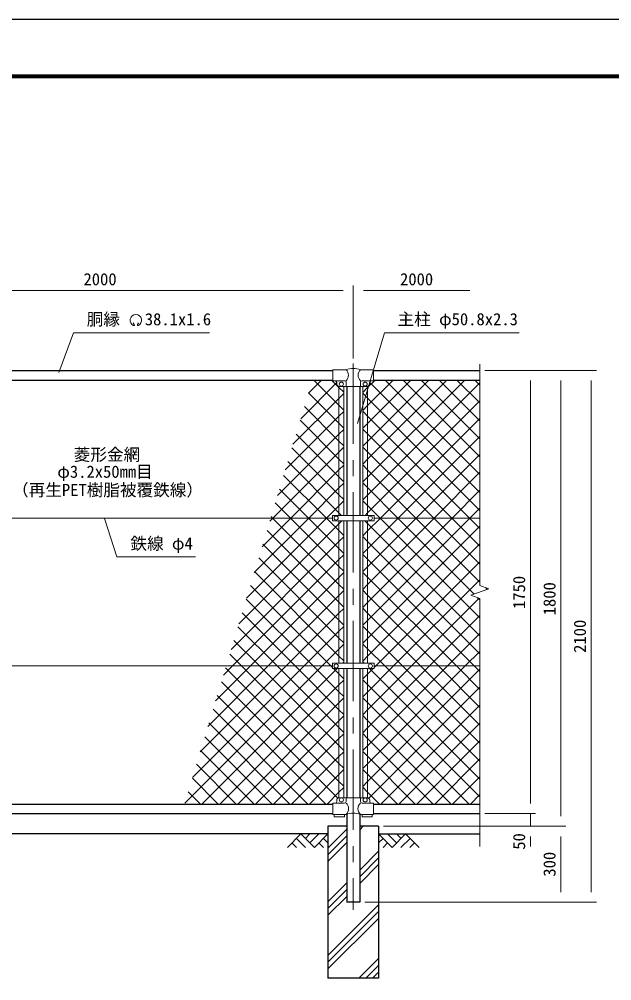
# Model space of a CAD drawing. Units: millimetres, scale not verified. Extents: x -4200 to 4200, y -2970 to 2970.
# Drawn here: x -2704 to -364, y -827 to 2970 of the extents above; entities that cross this region are included whole.
import ezdxf
from ezdxf.enums import TextEntityAlignment as Align

# ---------------------------------------------------------------- set-up
doc = ezdxf.new("R2010")
doc.units = ezdxf.units.MM
doc.header["$LTSCALE"] = 10
doc.linetypes.add('USER1', pattern=[50.8, 31.75, -6.35, 6.35, -6.35])
for name, color, linetype, lineweight in [('0-1_D-BMK', 2, 'USER1', 13), ('0-2_D-STR1', 1, 'Continuous', 25), ('0-3_D-STR-DIM', 7, 'Continuous', 13), ('0-6_D-BGD', 7, 'Continuous', 25), ('0-7_D-STR4', 7, 'Continuous', 25), ('0-8_D-DCR-HCH', 7, 'Continuous', 13), ('0-9_D-STR3', 3, 'Continuous', 13), ('0-A_D-STR2', 7, 'Continuous', 13), ('0-B_D-STR-TXT', 7, 'Continuous', 13), ('0-C_D-TTL', 7, 'Continuous', 25)]:
    doc.layers.add(name, color=color, linetype=linetype, lineweight=lineweight)
doc.styles.add('ＭＳ ゴシック', font='')
doc.styles.get('ＭＳ ゴシック').set_extended_font_data('MS Gothic')

msp = doc.modelspace()

# ---------------------------------------------------------------- linework, layer by layer
at = {"layer": '0-1_D-BMK'}
msp.add_line((-1384.97, 1610.27), (-1384.97, -546.79), dxfattribs=at)
at = {"layer": '0-2_D-STR1'}
for p, q in [((-3304.97, 1583.21), (-1464.97, 1583.21)), ((-1304.97, 1583.21), (-884.97, 1583.21)), ((-3304.97, 1545.21), (-1464.97, 1545.21)), ((-1410.37, 1520.21), (-1410.37, 1010.71)), ((-1359.57, 1520.21), (-1359.57, 1010.71)), ((-1304.97, 1545.21), (-884.97, 1545.21)), ((-1410.37, 989.71), (-1410.37, 426.71)), ((-1359.57, 989.71), (-1359.57, 426.71)), ((-1410.37, 405.71), (-1410.37, -103.79)), ((-1359.57, 405.71), (-1359.57, -103.79)), ((-3304.97, -128.79), (-1464.97, -128.79)), ((-1304.97, -128.79), (-884.97, -128.79)), ((-3304.97, -166.79), (-1464.97, -166.79)), ((-1410.37, -169.79), (-1410.37, -516.79)), ((-1359.57, -169.79), (-1359.57, -516.79)), ((-1304.97, -166.79), (-884.97, -166.79)), ((-1359.57, -516.79), (-1410.37, -516.79))]:
    msp.add_line(p, q, dxfattribs=at)
at = {"layer": '0-3_D-STR-DIM'}
for p, q in [((-1384.97, 1630.27), (-1384.97, 1918.21)), ((-1384.97, 1630.27), (-1384.97, 1918.21)), ((-3344.97, 1898.21), (-1424.97, 1898.21)), ((-1344.97, 1898.21), (-924.97, 1898.21)), ((-884.97, 1608.21), (-884.97, 733.86)), ((-864.97, 1583.21), (-664.97, 1583.21)), ((-864.97, 1583.21), (-544.97, 1583.21)), ((-864.97, 1583.21), (-424.97, 1583.21)), ((-684.97, 1543.21), (-684.97, -126.79)), ((-564.97, 1543.21), (-564.97, -176.79)), ((-444.97, 1543.21), (-444.97, -476.79)), ((-849.74, 721.04), (-884.97, 733.86)), ((-920.21, 695.39), (-849.74, 721.04)), ((-884.97, 682.56), (-920.21, 695.39)), ((-884.97, 682.56), (-884.97, -296.79)), ((-684.97, -126.79), (-684.97, -86.79)), ((-864.97, -166.79), (-664.97, -166.79)), ((-864.97, -166.79), (-664.97, -166.79)), ((-684.97, -166.79), (-684.97, -216.79)), ((-1264.97, -216.79), (-664.97, -216.79)), ((-1264.97, -216.79), (-544.97, -216.79)), ((-1264.97, -216.79), (-544.97, -216.79)), ((-684.97, -256.79), (-684.97, -296.79)), ((-564.97, -256.79), (-564.97, -476.79)), ((-1339.57, -516.79), (-424.97, -516.79)), ((-1339.57, -516.79), (-544.97, -516.79))]:
    msp.add_line(p, q, dxfattribs=at)
at = {"layer": '0-6_D-BGD'}
for p, q in [((-1484.97, -246.79), (-3284.97, -246.79)), ((-1284.97, -246.79), (-884.97, -246.79))]:
    msp.add_line(p, q, dxfattribs=at)
at = {"layer": '0-7_D-STR4'}
for p, q in [((-1484.97, -216.79), (-1484.97, -816.79)), ((-1410.37, -216.79), (-1484.97, -216.79)), ((-1284.97, -216.79), (-1359.57, -216.79)), ((-1284.97, -216.79), (-1284.97, -816.79)), ((-1284.97, -816.79), (-1484.97, -816.79))]:
    msp.add_line(p, q, dxfattribs=at)
at = {"layer": '0-8_D-DCR-HCH'}
for p, q in [((-1359.57, -230.63), (-1345.74, -216.79)), ((-1591.4, -246.79), (-1644.61, -300)), ((-1609.14, -264.53), (-1573.5, -300)), ((-1591.4, -246.79), (-1538.19, -300)), ((-1573.66, -264.53), (-1555.92, -246.79)), ((-1555.92, -282.26), (-1520.45, -246.79)), ((-1538.19, -300), (-1484.97, -246.79)), ((-1502.71, -264.53), (-1484.97, -282.18)), ((-1484.97, -302.99), (-1410.37, -228.39)), ((-1484.97, -329.51), (-1410.37, -254.91)), ((-1231.76, -300), (-1284.97, -246.79)), ((-1267.24, -264.53), (-1284.97, -282.18)), ((-1214.03, -282.26), (-1249.5, -246.79)), ((-1178.55, -246.79), (-1231.76, -300)), ((-1196.2, -264.62), (-1214.03, -246.79)), ((-1160.81, -264.53), (-1196.45, -300)), ((-1178.55, -246.79), (-1125.34, -300)), ((-1626.87, -282.26), (-1609.05, -300)), ((-1520.45, -282.26), (-1502.63, -300)), ((-1484.97, -356.03), (-1410.37, -281.43)), ((-1249.5, -282.26), (-1267.32, -300)), ((-1143.08, -282.26), (-1160.89, -300)), ((-1359.57, -389.73), (-1284.97, -315.13)), ((-1359.57, -416.24), (-1284.97, -341.64)), ((-1359.57, -442.76), (-1284.97, -368.16)), ((-1484.97, -515.13), (-1410.37, -440.53)), ((-1484.97, -541.64), (-1410.37, -467.04)), ((-1484.97, -568.16), (-1410.37, -493.56)), ((-1484.97, -727.26), (-1284.97, -527.26)), ((-1484.97, -753.77), (-1284.97, -553.77)), ((-1484.97, -780.29), (-1284.97, -580.29)), ((-1362.37, -816.79), (-1284.97, -739.39)), ((-1335.86, -816.79), (-1284.97, -765.91)), ((-1309.34, -816.79), (-1284.97, -792.42))]:
    msp.add_line(p, q, dxfattribs=at)
at = {"layer": '0-9_D-STR3'}
for p, q in [((-1464.97, 1586.21), (-1464.97, 1542.21)), ((-1464.97, 1586.21), (-1413.52, 1586.21)), ((-1356.42, 1586.21), (-1304.97, 1586.21)), ((-1304.97, 1586.21), (-1304.97, 1542.21)), ((-1464.97, 1542.21), (-1418.22, 1542.21)), ((-1449.97, 1535.21), (-1449.97, 1530.21)), ((-1441.47, 1520.32), (-1441.47, 1010.71)), ((-1439.97, 1520.21), (-1329.97, 1520.21)), ((-1422.47, 1520.21), (-1422.47, 1010.71)), ((-1413.52, 1537.51), (-1413.52, 1520.21)), ((-1356.42, 1537.51), (-1356.42, 1520.21)), ((-1351.72, 1542.21), (-1304.97, 1542.21)), ((-1347.47, 1520.21), (-1347.47, 1010.71)), ((-1328.47, 1520.32), (-1328.47, 1010.71)), ((-1319.97, 1535.21), (-1319.97, 1530.21)), ((-3307.98, 1000.21), (-1467.47, 1000.21)), ((-1467.47, 1010.71), (-1467.47, 989.71)), ((-1302.47, 1010.71), (-1467.47, 1010.71)), ((-1302.47, 989.71), (-1467.47, 989.71)), ((-1441.47, 989.71), (-1441.47, 426.71)), ((-1422.47, 989.71), (-1422.47, 426.71)), ((-1347.47, 989.71), (-1347.47, 426.71)), ((-1328.47, 989.71), (-1328.47, 426.71)), ((-1302.47, 1010.71), (-1302.47, 989.71)), ((-1302.47, 1000.21), (-884.97, 1000.21)), ((-1302.47, 426.71), (-1467.47, 426.71)), ((-1467.47, 426.71), (-1467.47, 405.71)), ((-1302.47, 426.71), (-1302.47, 405.71)), ((-3307.98, 416.21), (-1467.47, 416.21)), ((-1302.47, 405.71), (-1467.47, 405.71)), ((-1441.47, 405.71), (-1441.47, -103.9)), ((-1422.47, 405.71), (-1422.47, -103.79)), ((-1347.47, 405.71), (-1347.47, -103.79)), ((-1328.47, 405.71), (-1328.47, -103.9)), ((-1302.47, 416.21), (-884.97, 416.21)), ((-1449.97, -113.79), (-1449.97, -118.79)), ((-1439.97, -103.79), (-1329.97, -103.79)), ((-1413.52, -103.79), (-1413.52, -118.79)), ((-1356.42, -103.79), (-1356.42, -118.79)), ((-1319.97, -113.79), (-1319.97, -118.79)), ((-1464.97, -125.79), (-1464.97, -169.79)), ((-1420.52, -125.79), (-1464.97, -125.79)), ((-1304.97, -125.79), (-1349.42, -125.79)), ((-1304.97, -125.79), (-1304.97, -169.79)), ((-1413.52, -169.79), (-1464.97, -169.79)), ((-1459.97, -169.79), (-1459.97, -179.09)), ((-1419.97, -179.09), (-1459.97, -179.09)), ((-1419.97, -169.79), (-1419.97, -179.09)), ((-1304.97, -169.79), (-1356.42, -169.79)), ((-1349.97, -169.79), (-1349.97, -179.09)), ((-1309.97, -179.09), (-1349.97, -179.09)), ((-1309.97, -169.79), (-1309.97, -179.09))]:
    msp.add_line(p, q, dxfattribs=at)
for centre in [(-1431.97, 1529.21), (-1337.97, 1529.21), (-1452.47, 1000.21), (-1317.47, 1000.21), (-1452.47, 416.21), (-1317.47, 416.21), (-1431.97, -112.79), (-1337.97, -112.79)]:
    msp.add_circle(centre, 8, dxfattribs=at)
for centre, radius, start, end in [((-1384.97, 1511.48), 80, 69.0916, 110.9084), ((-1434.78, 1564.21), 30.59, 314.01503, 45.98497), ((-1335.17, 1564.21), 30.59, 134.01503, 225.98497), ((-1456.97, 1535.21), 7, 0, 90), ((-1439.97, 1530.21), 10, 180, 270), ((-1418.22, 1537.51), 4.7, 0, 90), ((-1351.72, 1537.51), 4.7, 90, 180), ((-1329.97, 1530.21), 10, 270, 0), ((-1312.97, 1535.21), 7, 90, 180), ((-1439.97, -113.79), 10, 90, 180), ((-1329.97, -113.79), 10, 0, 90), ((-1456.97, -118.79), 7, 270, 0), ((-1420.52, -118.79), 7, 270, 0), ((-1432.65, -147.35), 29.48, 310.4464, 49.5536), ((-1337.3, -147.35), 29.48, 130.4464, 229.5536), ((-1349.42, -118.79), 7, 180, 270), ((-1312.97, -118.79), 7, 180, 270), ((-1384.97, -250.27), 85.4, 70.46947, 109.53053)]:
    msp.add_arc(centre, radius, start, end, dxfattribs=at)
at = {"layer": '0-A_D-STR2'}
for p, q in [((-1592.41, 1392.75), (-1449.97, 1535.19)), ((-1561.88, 1494), (-1510.67, 1545.21)), ((-1441.47, 1445.51), (-1541.18, 1545.21)), ((-1441.47, 1516.22), (-1470.46, 1545.21)), ((-1328.47, 1515.27), (-1298.53, 1545.21)), ((-1328.47, 1444.56), (-1227.82, 1545.21)), ((-1328.47, 1373.85), (-1157.11, 1545.21)), ((-1328.47, 1303.14), (-1086.4, 1545.21)), ((-1328.47, 1232.43), (-1015.69, 1545.21)), ((-1328.47, 1161.72), (-944.98, 1545.21)), ((-884.97, 1101.14), (-1320.58, 1536.74)), ((-884.97, 1171.85), (-1258.33, 1545.21)), ((-884.97, 1242.56), (-1187.62, 1545.21)), ((-884.97, 1313.27), (-1116.91, 1545.21)), ((-884.97, 1383.99), (-1046.2, 1545.21)), ((-884.97, 1454.7), (-975.49, 1545.21)), ((-884.97, 1525.41), (-904.78, 1545.21)), ((-1441.47, 1374.8), (-1561.6, 1494.93)), ((-1422.47, 1497.22), (-1441.47, 1516.22)), ((-1441.47, 1472.98), (-1422.47, 1491.98)), ((-1347.47, 1496.27), (-1328.47, 1515.27)), ((-1622.94, 1291.51), (-1441.47, 1472.98)), ((-1422.47, 1426.51), (-1441.47, 1445.51)), ((-1347.47, 1425.56), (-1328.47, 1444.56)), ((-1441.47, 1304.09), (-1577.98, 1440.6)), ((-1441.47, 1402.27), (-1422.47, 1421.27)), ((-1328.47, 1403.22), (-1347.47, 1422.22)), ((-1653.48, 1190.27), (-1441.47, 1402.27)), ((-1441.47, 1233.38), (-1594.37, 1386.27)), ((-1422.47, 1355.8), (-1441.47, 1374.8)), ((-1347.47, 1354.85), (-1328.47, 1373.85)), ((-925.46, 1000.21), (-1328.47, 1403.22)), ((-1277.85, 1000.21), (-884.97, 1393.08)), ((-1684.01, 1089.03), (-1441.47, 1331.56)), ((-1441.47, 1162.67), (-1610.75, 1331.94)), ((-1441.47, 1331.56), (-1422.47, 1350.56)), ((-1328.47, 1332.51), (-1347.47, 1351.51)), ((-996.18, 1000.21), (-1328.47, 1332.51)), ((-1422.47, 1285.09), (-1441.47, 1304.09)), ((-1347.47, 1284.14), (-1328.47, 1303.14)), ((-1207.14, 1000.21), (-884.97, 1322.37)), ((-1702.11, 1000.21), (-1441.47, 1260.85)), ((-1441.47, 1091.96), (-1627.13, 1277.62)), ((-1441.47, 1260.85), (-1422.47, 1279.85)), ((-1328.47, 1261.8), (-1347.47, 1280.8)), ((-1066.89, 1000.21), (-1328.47, 1261.8)), ((-1422.47, 1214.38), (-1441.47, 1233.38)), ((-1347.47, 1213.43), (-1328.47, 1232.43)), ((-1136.43, 1000.21), (-884.97, 1251.66)), ((-1631.4, 1000.21), (-1441.47, 1190.14)), ((-1441.47, 1190.14), (-1422.47, 1209.14)), ((-1065.72, 1000.21), (-884.97, 1180.95)), ((-1491.15, 1000.21), (-1659.9, 1168.96)), ((-1422.47, 1143.67), (-1441.47, 1162.67)), ((-1347.47, 1142.72), (-1328.47, 1161.72)), ((-1561.86, 1000.21), (-1676.29, 1114.64)), ((-1560.69, 1000.21), (-1441.47, 1119.43)), ((-1441.47, 1119.43), (-1422.47, 1138.43)), ((-995.01, 1000.21), (-884.97, 1110.24)), ((-1422.47, 1072.96), (-1441.47, 1091.96)), ((-1441.47, 1048.72), (-1422.47, 1067.72)), ((-1632.57, 1000.21), (-1692.67, 1060.31)), ((-1489.98, 1000.21), (-1441.47, 1048.72)), ((-924.29, 1000.21), (-884.97, 1039.53)), ((-1806.14, 684.05), (-1489.98, 1000.21)), ((-1775.61, 785.3), (-1560.69, 1000.21)), ((-1745.07, 886.54), (-1631.4, 1000.21)), ((-1714.54, 987.78), (-1702.11, 1000.21)), ((-1703.28, 1000.21), (-1709.05, 1005.98)), ((-1441.47, 738.4), (-1703.28, 1000.21)), ((-1441.47, 809.11), (-1632.57, 1000.21)), ((-1441.47, 879.83), (-1561.86, 1000.21)), ((-1441.47, 950.54), (-1491.15, 1000.21)), ((-1328.47, 949.58), (-1277.85, 1000.21)), ((-1328.47, 878.87), (-1207.14, 1000.21)), ((-1328.47, 808.16), (-1136.43, 1000.21)), ((-1328.47, 737.45), (-1065.72, 1000.21)), ((-1328.47, 666.74), (-995.01, 1000.21)), ((-1328.47, 596.03), (-924.29, 1000.21)), ((-884.97, 818.3), (-1066.89, 1000.21)), ((-884.97, 889.01), (-996.18, 1000.21)), ((-884.97, 959.72), (-925.46, 1000.21)), ((-1441.47, 667.69), (-1725.44, 951.66)), ((-1422.47, 931.54), (-1441.47, 950.54)), ((-1347.47, 930.58), (-1328.47, 949.58)), ((-1328.47, 525.32), (-884.97, 968.82)), ((-1441.47, 596.98), (-1741.82, 897.33)), ((-1422.47, 860.83), (-1441.47, 879.83)), ((-1347.47, 859.87), (-1328.47, 878.87)), ((-1328.47, 454.61), (-884.97, 898.11)), ((-1861.85, 416.21), (-1441.47, 836.58)), ((-1441.47, 526.27), (-1758.2, 843)), ((-1441.47, 836.58), (-1422.47, 855.58)), ((-1328.47, 837.54), (-1347.47, 856.54)), ((-907.15, 416.21), (-1328.47, 837.54)), ((-1422.47, 790.11), (-1441.47, 809.11)), ((-1347.47, 789.16), (-1328.47, 808.16)), ((-1791.14, 416.21), (-1441.47, 765.87)), ((-1441.47, 455.56), (-1774.59, 788.67)), ((-1441.47, 765.87), (-1422.47, 784.87)), ((-1328.47, 766.83), (-1347.47, 785.83)), ((-977.86, 416.21), (-1328.47, 766.83)), ((-1422.47, 719.4), (-1441.47, 738.4)), ((-1347.47, 718.45), (-1328.47, 737.45)), ((-856.1, 718.72), (-863.39, 726.01)), ((-1720.43, 416.21), (-1441.47, 695.16)), ((-1441.47, 695.16), (-1422.47, 714.16)), ((-1328.47, 696.11), (-1347.47, 715.11)), ((-1048.57, 416.21), (-1328.47, 696.11)), ((-884.97, 676.88), (-893.91, 685.81)), ((-850.02, 720.93), (-849.87, 721.09)), ((-1543.55, 416.21), (-1807.35, 680.02)), ((-1422.47, 648.69), (-1441.47, 667.69)), ((-1347.47, 647.74), (-1328.47, 666.74)), ((-1614.26, 416.21), (-1823.74, 625.69)), ((-1649.72, 416.21), (-1441.47, 624.45)), ((-1441.47, 624.45), (-1422.47, 643.45)), ((-1328.47, 625.4), (-1347.47, 644.4)), ((-1119.28, 416.21), (-1328.47, 625.4)), ((-1084.03, 416.21), (-884.97, 615.27)), ((-1684.97, 416.21), (-1840.12, 571.37)), ((-1422.47, 577.98), (-1441.47, 596.98)), ((-1441.47, 553.74), (-1422.47, 572.74)), ((-1347.47, 577.03), (-1328.47, 596.03)), ((-1328.47, 554.69), (-1347.47, 573.69)), ((-1579.01, 416.21), (-1441.47, 553.74)), ((-1189.99, 416.21), (-1328.47, 554.69)), ((-1013.32, 416.21), (-884.97, 544.56)), ((-1755.68, 416.21), (-1856.51, 517.04)), ((-1422.47, 507.27), (-1441.47, 526.27)), ((-1441.47, 483.03), (-1422.47, 502.03)), ((-1347.47, 506.32), (-1328.47, 525.32)), ((-1328.47, 483.98), (-1347.47, 502.98)), ((-1826.39, 416.21), (-1872.89, 462.71)), ((-1508.29, 416.21), (-1441.47, 483.03)), ((-1260.7, 416.21), (-1328.47, 483.98)), ((-942.61, 416.21), (-884.97, 473.85)), ((-1422.47, 436.56), (-1441.47, 455.56)), ((-1427.08, 426.71), (-1422.47, 431.32)), ((-1347.47, 435.61), (-1328.47, 454.61)), ((-1341.91, 426.71), (-1347.47, 432.27)), ((-2050.4, -125.89), (-1508.29, 416.21)), ((-2019.87, -24.65), (-1579.01, 416.21)), ((-1989.33, 76.59), (-1649.72, 416.21)), ((-1982.58, -128.79), (-1448.08, 405.71)), ((-1958.8, 177.84), (-1720.43, 416.21)), ((-1928.27, 279.08), (-1791.14, 416.21)), ((-1897.74, 380.32), (-1861.85, 416.21)), ((-1441.47, 31.3), (-1826.39, 416.21)), ((-1441.47, 102.01), (-1755.68, 416.21)), ((-1441.47, 172.72), (-1684.97, 416.21)), ((-1441.47, 243.43), (-1614.26, 416.21)), ((-1441.47, 314.14), (-1543.55, 416.21)), ((-1328.47, 171.77), (-1084.03, 416.21)), ((-1328.47, 101.06), (-1013.32, 416.21)), ((-1328.47, 30.35), (-942.61, 416.21)), ((-884.97, -30.23), (-1320.91, 405.71)), ((-884.97, 40.48), (-1260.7, 416.21)), ((-884.97, 111.19), (-1189.99, 416.21)), ((-884.97, 181.9), (-1119.28, 416.21)), ((-884.97, 252.61), (-1048.57, 416.21)), ((-884.97, 323.33), (-977.86, 416.21)), ((-884.97, 394.04), (-907.15, 416.21)), ((-1445.85, -105.75), (-1905.66, 354.06)), ((-1441.47, 341.61), (-1422.47, 360.61)), ((-1911.87, -128.79), (-1441.47, 341.61)), ((-1422.47, 295.14), (-1441.47, 314.14)), ((-1323.55, -106.15), (-884.97, 332.42)), ((-1493.52, -128.79), (-1922.04, 299.73)), ((-1841.16, -128.79), (-1441.47, 270.9)), ((-1441.47, 270.9), (-1422.47, 289.9)), ((-1328.47, 271.85), (-1347.47, 290.85)), ((-927.84, -128.79), (-1328.47, 271.85)), ((-1564.23, -128.79), (-1938.42, 245.4)), ((-1422.47, 224.43), (-1441.47, 243.43)), ((-1275.48, -128.79), (-884.97, 261.71)), ((-1634.94, -128.79), (-1954.81, 191.08)), ((-1770.45, -128.79), (-1441.47, 200.19)), ((-1441.47, 200.19), (-1422.47, 219.19)), ((-1328.47, 201.14), (-1347.47, 220.14)), ((-998.55, -128.79), (-1328.47, 201.14)), ((-1204.77, -128.79), (-884.97, 191)), ((-1422.47, 153.72), (-1441.47, 172.72)), ((-1347.47, 152.77), (-1328.47, 171.77)), ((-1705.65, -128.79), (-1971.19, 136.75)), ((-1699.74, -128.79), (-1441.47, 129.48)), ((-1441.47, 129.48), (-1422.47, 148.48)), ((-1328.47, 130.43), (-1347.47, 149.43)), ((-1069.26, -128.79), (-1328.47, 130.43)), ((-1134.06, -128.79), (-884.97, 120.29)), ((-1776.36, -128.79), (-1987.58, 82.42)), ((-1422.47, 83.01), (-1441.47, 102.01)), ((-1441.47, 58.77), (-1422.47, 77.77)), ((-1347.47, 82.06), (-1328.47, 101.06)), ((-1328.47, 59.72), (-1347.47, 78.72)), ((-1629.03, -128.79), (-1441.47, 58.77)), ((-1139.97, -128.79), (-1328.47, 59.72)), ((-1063.34, -128.79), (-884.97, 49.58)), ((-1847.07, -128.79), (-2003.96, 28.1)), ((-1422.47, 12.3), (-1441.47, 31.3)), ((-1441.47, -11.94), (-1422.47, 7.06)), ((-1347.47, 11.35), (-1328.47, 30.35)), ((-1328.47, -10.99), (-1347.47, 8.01)), ((-1917.79, -128.79), (-2020.34, -26.23)), ((-1558.32, -128.79), (-1441.47, -11.94)), ((-1210.68, -128.79), (-1328.47, -10.99)), ((-992.63, -128.79), (-884.97, -21.13)), ((-1441.47, -82.65), (-1422.47, -63.65)), ((-1328.47, -81.7), (-1347.47, -62.7)), ((-1988.5, -128.79), (-2036.73, -80.56)), ((-1487.61, -128.79), (-1441.47, -82.65)), ((-1281.39, -128.79), (-1328.47, -81.7)), ((-921.92, -128.79), (-884.97, -91.84))]:
    msp.add_line(p, q, dxfattribs=at)
for points in [[(-1347.47, 1072.01), (-1328.47, 1091.01), (-884.97, 1534.51)], [(-884.97, 1030.43), (-1328.47, 1473.93), (-1347.47, 1492.93)], [(-1338.06, 1010.71), (-1328.47, 1020.3), (-884.97, 1463.8)], [(-1430.94, 1010.71), (-1441.47, 1021.25), (-1643.52, 1223.29)], [(-884.97, 747.59), (-1137.6, 1000.21), (-1328.47, 1191.09), (-1347.47, 1210.09)], [(-907.95, 699.85), (-1208.31, 1000.21), (-1328.47, 1120.38), (-1347.47, 1139.38)], [(-884.97, 606.17), (-1279.02, 1000.21), (-1328.47, 1049.67), (-1347.47, 1068.67)], [(-1836.67, 582.81), (-1441.47, 978.01), (-1429.77, 989.71)], [(-884.97, 535.46), (-1328.47, 978.96), (-1339.23, 989.71)], [(-1867.2, 481.57), (-1441.47, 907.3), (-1422.47, 926.3)], [(-884.97, 464.75), (-1328.47, 908.25), (-1347.47, 927.25)], [(-1302.47, 409.9), (-1296.16, 416.21), (-884.97, 827.4)], [(-1467.47, 410.85), (-1472.84, 416.21), (-1790.97, 734.35)], [(-1347.47, 294.19), (-1328.47, 313.19), (-1225.45, 416.21), (-884.97, 756.69)], [(-1347.47, 223.48), (-1328.47, 242.48), (-1154.74, 416.21), (-887.48, 683.47)], [(-1422.47, -58.41), (-1441.47, -39.41), (-1889.27, 408.39)], [(-1422.47, 365.85), (-1441.47, 384.85), (-1462.34, 405.71)], [(-1347.47, 364.9), (-1328.47, 383.9), (-1306.66, 405.71)], [(-1347.47, -59.36), (-1328.47, -40.36), (-884.97, 403.14)], [(-884.97, -100.94), (-1328.47, 342.56), (-1347.47, 361.56)]]:
    msp.add_lwpolyline(points, dxfattribs=at)
at = {"layer": '0-B_D-STR-TXT'}
for p, q in [((-2249.66, 1764.08), (-2253.8, 1771.26)), ((-2237.17, 1764.08), (-2233.03, 1771.26))]:
    msp.add_line(p, q, dxfattribs=at)
for points in [[(-1953.16, 1731.21), (-2489.46, 1731.21), (-2548.1, 1574.65)], [(-729.36, 1731.21), (-1261.02, 1731.21), (-1368.3, 1373.6)], [(-2007.31, 846.58), (-2318.64, 846.58), (-2366.73, 998.31)]]:
    msp.add_lwpolyline(points, dxfattribs=at)
for centre, radius, start, end in [((-2243.41, 1781.25), 22.5, 294.32478, 245.67522), ((-2251.71, 1762.84), 2.37, 245.67522, 30), ((-2235.12, 1762.84), 2.37, 150, 294.32478)]:
    msp.add_arc(centre, radius, start, end, dxfattribs=at)
at = {"layer": '0-C_D-TTL', "color": 2}
msp.add_lwpolyline([(-4200, 2970), (4200, 2970), (4200, -2970), (-4200, -2970)], close=True, dxfattribs=at)
at = {"layer": '0-C_D-TTL'}
for points in [[(-3930, 2750), (3930, 2750), (3930, -2750), (-3930, -2750)], [(-3927.5, 2747.5), (3927.5, 2747.5), (3927.5, -2747.5), (-3927.5, -2747.5)], [(-3925, 2745), (3925, 2745), (3925, -2745), (-3925, -2745)], [(-3922.5, 2742.5), (3922.5, 2742.5), (3922.5, -2742.5), (-3922.5, -2742.5)], [(-3920, 2740), (3920, 2740), (3920, -2740), (-3920, -2740)]]:
    msp.add_lwpolyline(points, close=True, dxfattribs=at)

# ---------------------------------------------------------------- texts
at = {"layer": '0-3_D-STR-DIM', "style": 'ＭＳ ゴシック'}
for p in [(-2450.22, 1904.96), (-1200.22, 1904.96)]:
    msp.add_text('2000', height=48.09, dxfattribs=at).set_placement(p, align=Align.BOTTOM_LEFT)
for s, p in [('1750', (-691.72, 641.31)), ('1800', (-571.72, 616.31)), ('2100', (-451.72, 467.96)), ('50', (-691.72, -309.41)), ('300', (-571.72, -415.66))]:
    msp.add_text(s, height=48.09, rotation=90, dxfattribs=at).set_placement(p, align=Align.BOTTOM_LEFT)
at = {"layer": '0-B_D-STR-TXT', "style": 'ＭＳ ゴシック'}
for s, p in [('胴縁 \u300038.1x1.6', (-2437.52, 1747)), ('主柱 φ50.8x2.3', (-1210.1, 1747.22)), ('菱形金網', (-2488.57, 1212.62)), ('φ3.2x50mm目', (-2553.55, 1145.03)), ('（再生PET樹脂被覆鉄線）', (-2732.23, 1072.88)), ('鉄線 φ4', (-2264.92, 861.45))]:
    msp.add_text(s, height=48.09, dxfattribs=at).set_placement(p, align=Align.BOTTOM_LEFT)

doc.saveas('drawing.dxf')
